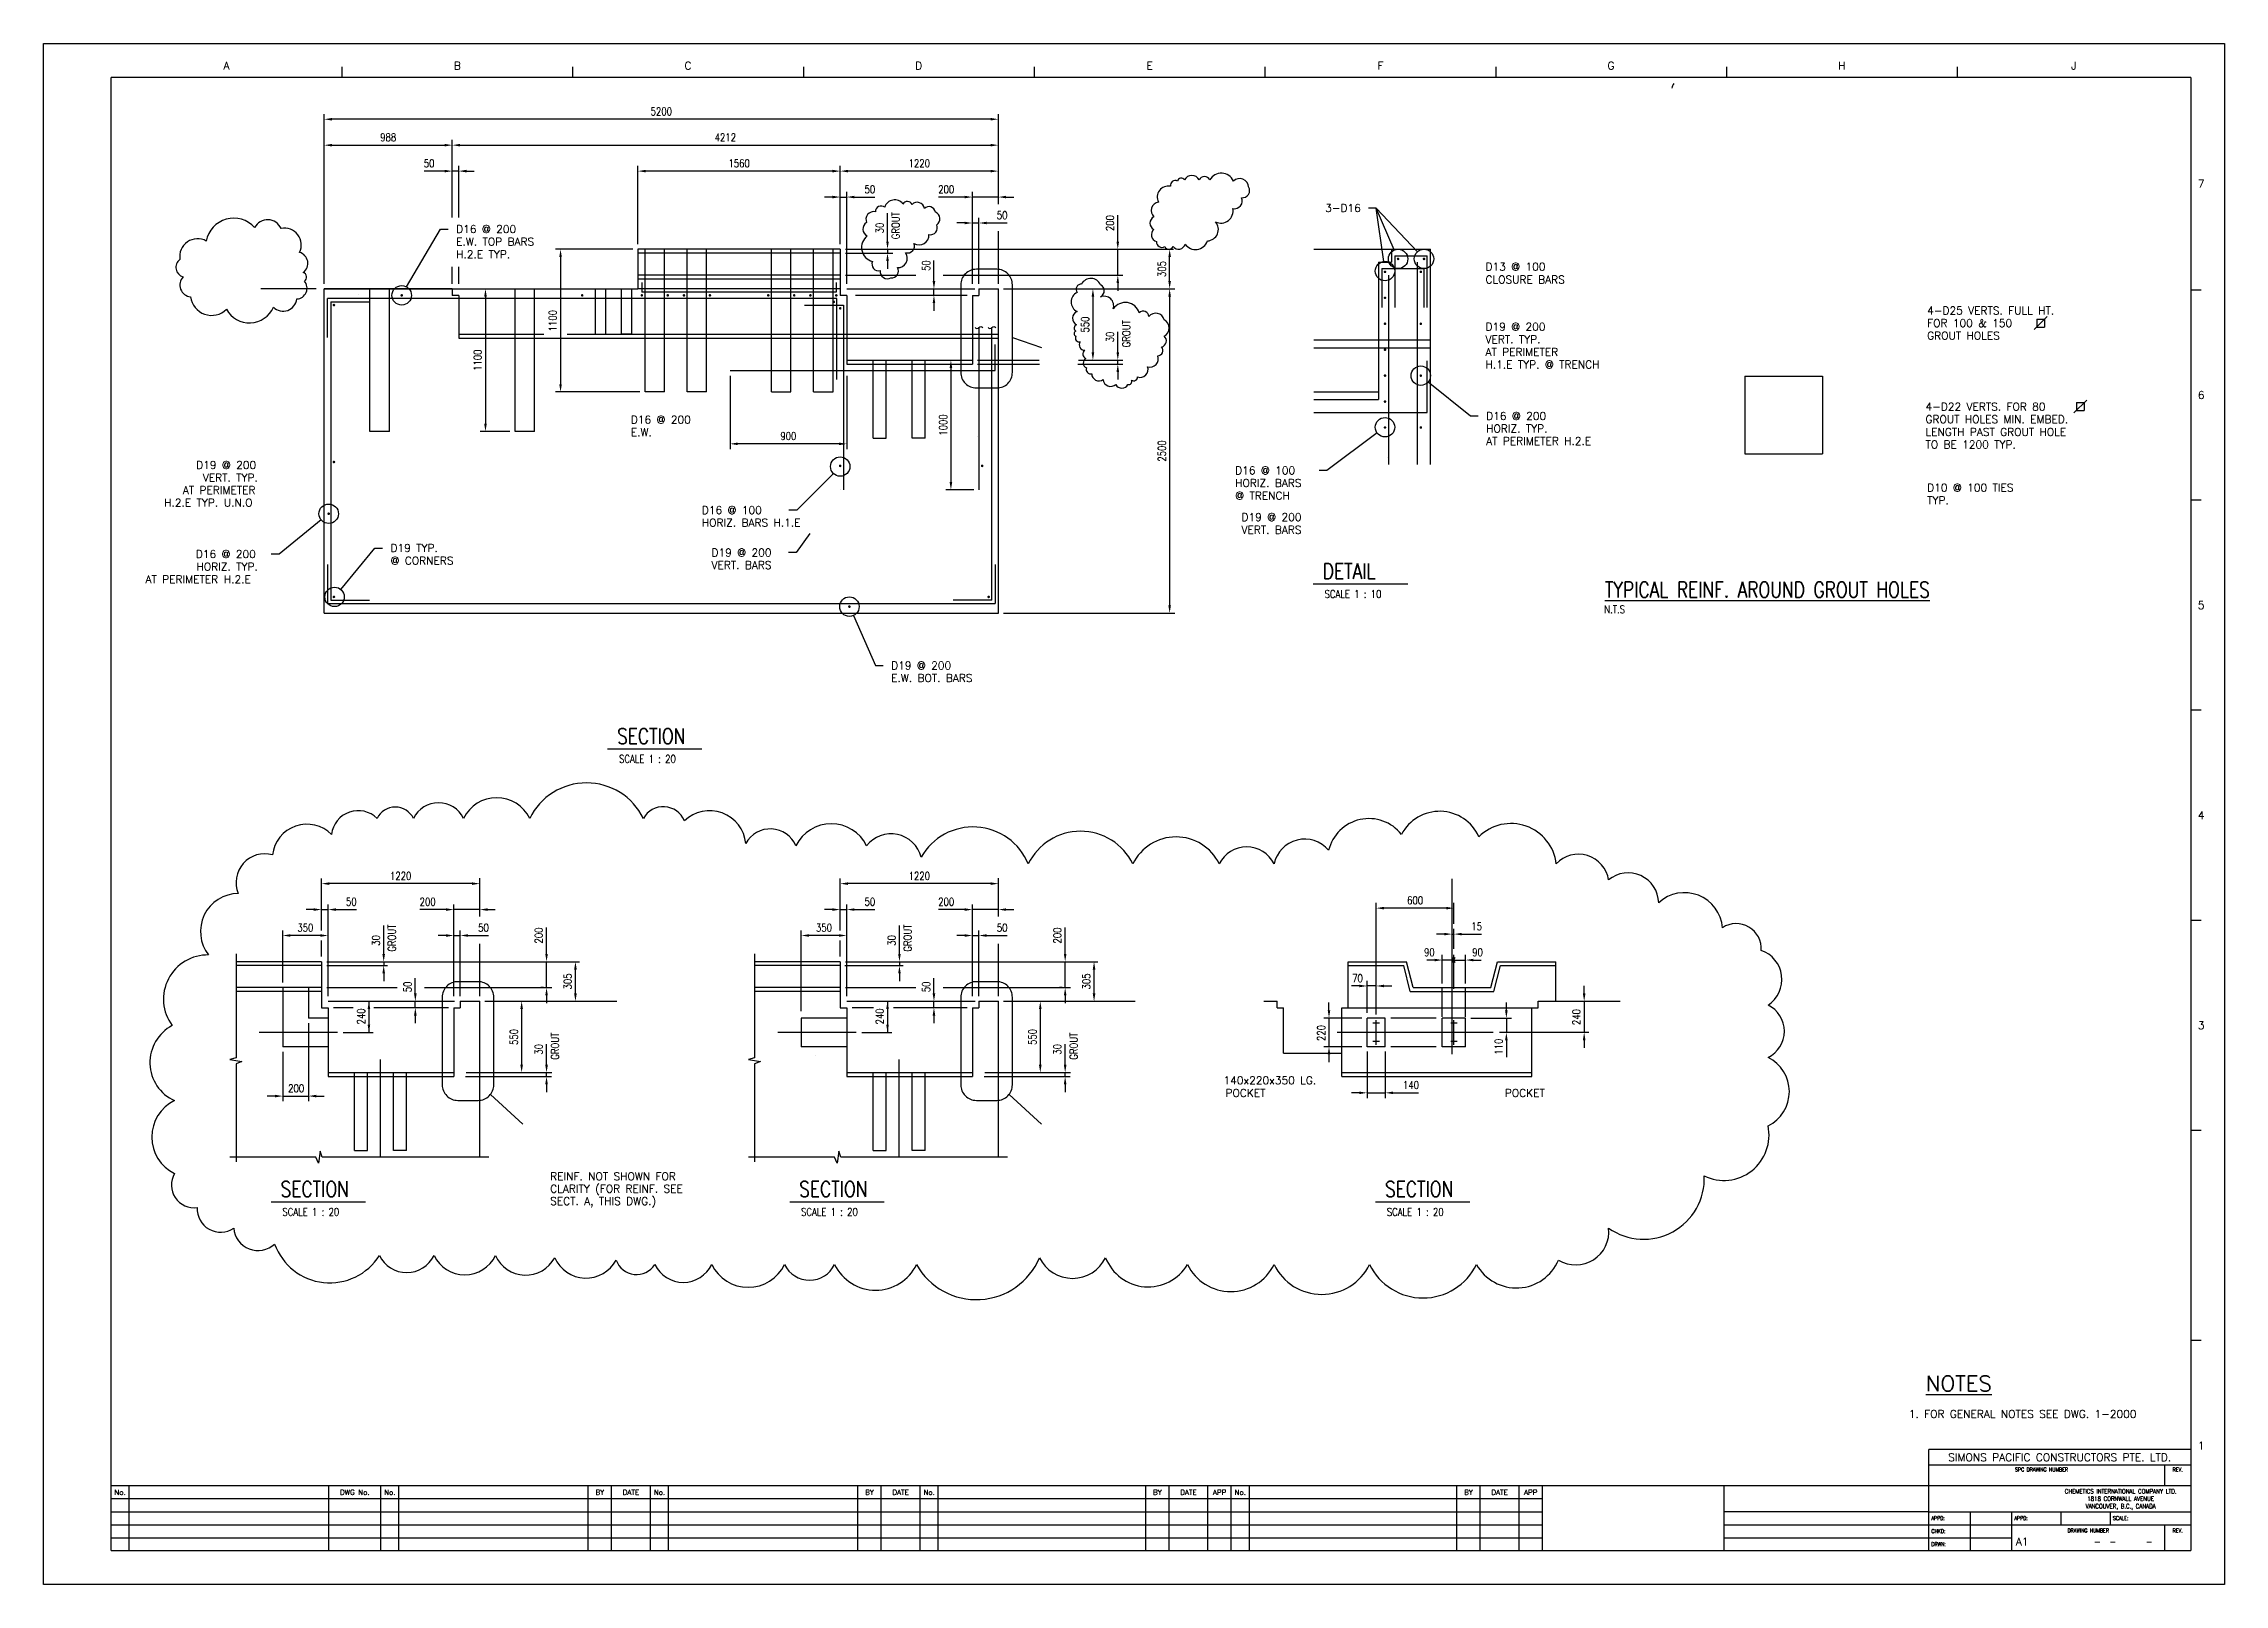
# Model space of a CAD drawing. Extents: x 0 to 16820, y 0 to 11880.
import ezdxf
from ezdxf.enums import TextEntityAlignment as Align

# ---------------------------------------------------------------- set-up
doc = ezdxf.new("R2010")
doc.units = 0
doc.header["$LTSCALE"] = 200
for name, pattern in [('CENTER', [0]), ('DASHED', [0]), ('HIDDEN', [0])]:
    doc.linetypes.add(name, pattern=pattern)
for name, color, linetype in [('BORDER', 7, 'CONTINUOUS'), ('BOUNDLINE', 3, 'CONTINUOUS'), ('CLINE', 7, 'CENTER'), ('CONC', 7, 'CONTINUOUS'), ('CUTLINE', 7, 'CONTINUOUS'), ('DIM', 6, 'CONTINUOUS'), ('POCKET', 1, 'CONTINUOUS'), ('REBAR', 2, 'CONTINUOUS'), ('STREAMS', 7, 'CONTINUOUS'), ('TEXT', 7, 'CONTINUOUS'), ('TEXTL', 2, 'CONTINUOUS'), ('TEXTM', 1, 'CONTINUOUS')]:
    doc.layers.add(name, color=color, linetype=linetype)
doc.styles.get("Standard").update_dxf_attribs({"font": 'romans', "width": 0.8})

msp = doc.modelspace()

# ---------------------------------------------------------------- linework, layer by layer
at = {"layer": 'BORDER', "color": 0}
for p, q in [((520, 260), (520, 11620)), ((16560, 11620), (520, 11620)), ((2300, 11700), (2300, 11620)), ((4080, 11700), (4080, 11620)), ((5860, 11700), (5860, 11620)), ((7640, 11700), (7640, 11620)), ((9420, 11700), (9420, 11620)), ((11200, 11700), (11200, 11620)), ((12980, 11700), (12980, 11620)), ((14760, 11700), (14760, 11620)), ((16560, 11620), (16560, 260)), ((16640, 9980), (16560, 9980)), ((16640, 8360), (16560, 8360)), ((16640, 6740), (16560, 6740)), ((16640, 5120), (16560, 5120)), ((16640, 3500), (16560, 3500)), ((16640, 1880), (16560, 1880)), ((14540, 260), (14540, 1040)), ((16560, 1040), (14540, 1040)), ((16560, 920), (14540, 920)), ((16360, 760), (16360, 920)), ((16560, 760), (520, 760)), ((660, 260), (660, 760)), ((2200, 260), (2200, 760)), ((2600, 260), (2600, 760)), ((2740, 260), (2740, 760)), ((4200, 260), (4200, 760)), ((4380, 260), (4380, 760)), ((4680, 260), (4680, 760)), ((4820, 260), (4820, 760)), ((6280, 260), (6280, 760)), ((6460, 260), (6460, 760)), ((6760, 260), (6760, 760)), ((6900, 260), (6900, 760)), ((8500, 260), (8500, 760)), ((8680, 260), (8680, 760)), ((8980, 260), (8980, 760)), ((9160, 260), (9160, 760)), ((9300, 260), (9300, 760)), ((10900, 260), (10900, 760)), ((11080, 260), (11080, 760)), ((11380, 260), (11380, 760)), ((11560, 260), (11560, 760)), ((12960, 760), (12960, 260)), ((11560, 660), (520, 660)), ((520, 560), (11560, 560)), ((14540, 560), (12960, 560)), ((14540, 560), (16560, 560)), ((14860, 560), (14860, 260)), ((15180, 460), (15180, 560)), ((15560, 460), (15560, 560)), ((15940, 560), (15940, 460)), ((520, 460), (11560, 460)), ((520, 360), (11560, 360)), ((12960, 460), (15180, 460)), ((12960, 360), (15180, 360)), ((15180, 460), (16560, 460)), ((15180, 260), (15180, 460)), ((16360, 260), (16360, 460)), ((520, 260), (16560, 260))]:
    msp.add_line(p, q, dxfattribs=at)
at = {"layer": 'BOUNDLINE', "color": 0, "linetype": 'DASHED'}
for points in [[(7074, 10020), (7074, 9345, 0.414214), (7194, 9225), (7352, 9225, 0.414214), (7472, 9345), (7472, 10020, 0.414214), (7352, 10140), (7194, 10140, 0.414214)], [(3074, 4527), (3074, 3852, 0.414214), (3194, 3732), (3352, 3732, 0.414214), (3472, 3852), (3472, 4527, 0.414214), (3352, 4647), (3194, 4647, 0.414214)], [(7074, 4527), (7074, 3852, 0.414214), (7194, 3732), (7352, 3732, 0.414214), (7472, 3852), (7472, 4527, 0.414214), (7352, 4647), (7194, 4647, 0.414214)]]:
    msp.add_lwpolyline(points, format="xyb", close=True, dxfattribs=at)
at = {"layer": 'CLINE', "color": 0}
for p, q in [((10863, 4089), (10863, 5440)), ((2266, 4256), (1663, 4256)), ((6266, 4256), (5663, 4256)), ((11179, 4256), (9976, 4256)), ((10303, 4326), (10253, 4326)), ((10278, 4161), (10278, 4351)), ((10903, 4326), (10853, 4326)), ((10878, 4161), (10878, 4351)), ((2599, 3293), (2599, 4047)), ((6599, 3293), (6599, 4047)), ((10303, 4186), (10253, 4186)), ((10903, 4186), (10853, 4186))]:
    msp.add_line(p, q, dxfattribs=at)
at = {"layer": 'CONC', "color": 0}
for p, q in [((6144, 10294), (4584, 10294)), ((4584, 10294), (4584, 9989)), ((6144, 10264), (4584, 10264)), ((6144, 10294), (6144, 9939)), ((9797, 10295), (10697, 10295)), ((10397, 10295), (10397, 10195)), ((10697, 8635), (10697, 10295)), ((6144, 10094), (4584, 10094)), ((10297, 10195), (10297, 9135)), ((10297, 10195), (10397, 10195)), ((2164, 7489), (2164, 9989)), ((3152, 9989), (2164, 9989)), ((2164, 9989), (4584, 9989)), ((6144, 10064), (4584, 10064)), ((6194, 9939), (6194, 9409)), ((7164, 9939), (7164, 9409)), ((7164, 9939), (7214, 9939)), ((7214, 9989), (7214, 9939)), ((7214, 9989), (7364, 9989)), ((7364, 7489), (7364, 9989)), ((6194, 9639), (7164, 9639)), ((6194, 9609), (7164, 9609)), ((7164, 9639), (7214, 9639)), ((9797, 9595), (10297, 9595)), ((10297, 9595), (10397, 9595)), ((6194, 9439), (7164, 9439)), ((9797, 9535), (10297, 9535)), ((6194, 9409), (7164, 9409)), ((9797, 9195), (10297, 9195)), ((9797, 9135), (10297, 9135)), ((2164, 7489), (7364, 7489)), ((2144, 4801), (1484, 4801)), ((2144, 4771), (1484, 4771)), ((2144, 4801), (2144, 4446)), ((6144, 4801), (5484, 4801)), ((6144, 4771), (5484, 4771)), ((6144, 4801), (6144, 4446)), ((10063, 4801), (10513, 4801)), ((10063, 4446), (10063, 4801)), ((10063, 4771), (10490, 4771)), ((10540, 4571), (10490, 4771)), ((10563, 4601), (10513, 4801)), ((11163, 4601), (11213, 4801)), ((11186, 4571), (11236, 4771)), ((11213, 4801), (11663, 4801)), ((11236, 4771), (11663, 4771)), ((11663, 4496), (11663, 4801)), ((2144, 4601), (1484, 4601)), ((2144, 4571), (1484, 4571)), ((6144, 4601), (5484, 4601)), ((6144, 4571), (5484, 4571)), ((10540, 4571), (11186, 4571)), ((10563, 4601), (11163, 4601)), ((2144, 4446), (2194, 4446)), ((2194, 4446), (2194, 3916)), ((3164, 4446), (3164, 3916)), ((3164, 4446), (3214, 4446)), ((3214, 4496), (3214, 4446)), ((3214, 4496), (3364, 4496)), ((3364, 3293), (3364, 4496)), ((6144, 4446), (6194, 4446)), ((6194, 4446), (6194, 3916)), ((7164, 4446), (7164, 3916)), ((7164, 4446), (7214, 4446)), ((7214, 4496), (7214, 4446)), ((7214, 4496), (7364, 4496)), ((7364, 3293), (7364, 4496)), ((9412, 4496), (9513, 4496)), ((9513, 4446), (9513, 4496)), ((9513, 4446), (9563, 4446)), ((9563, 4096), (9563, 4446)), ((10013, 4446), (10063, 4446)), ((10013, 3916), (10013, 4446)), ((10063, 4446), (11528, 4446)), ((11478, 3916), (11478, 4446)), ((11528, 4496), (12159, 4496)), ((11528, 4446), (11528, 4496)), ((9563, 4096), (10013, 4096)), ((2194, 3946), (3164, 3946)), ((2194, 3916), (3164, 3916)), ((6194, 3946), (7164, 3946)), ((6194, 3916), (7164, 3916))]:
    msp.add_line(p, q, dxfattribs=at)
at = {"layer": 'CONC', "color": 0, "linetype": 'HIDDEN'}
for p, q in [((4639, 9194), (4639, 10294)), ((4789, 9194), (4789, 10294)), ((4964, 9194), (4964, 10294)), ((5114, 9194), (5114, 10294)), ((5614, 9194), (5614, 10294)), ((5764, 9194), (5764, 10294)), ((5939, 9194), (5939, 10294)), ((6089, 9194), (6089, 10294)), ((2517, 8889), (2517, 9989)), ((2667, 8889), (2667, 9989)), ((3152, 9989), (3152, 9939)), ((3202, 9939), (3152, 9939)), ((3202, 9939), (3202, 9609)), ((3637, 8889), (3637, 9989)), ((3787, 8889), (3787, 9989)), ((4257, 9639), (4257, 9989)), ((4337, 9639), (4337, 9989)), ((4457, 9639), (4457, 9989)), ((4537, 9639), (4537, 9989)), ((6144, 9989), (4584, 9989)), ((6194, 9939), (6144, 9939)), ((3202, 9639), (3857, 9639)), ((3202, 9609), (6194, 9609)), ((4038, 9639), (6194, 9639)), ((4257, 9639), (4337, 9639)), ((4537, 9639), (4457, 9639)), ((7164, 9639), (7364, 9639)), ((7164, 9609), (7364, 9609)), ((10297, 9595), (10697, 9595)), ((6399, 8839), (6399, 9439)), ((6499, 8839), (6499, 9439)), ((6699, 8839), (6699, 9439)), ((6799, 8839), (6799, 9439)), ((10297, 9535), (10697, 9535)), ((4789, 9194), (4639, 9194)), ((5114, 9194), (4964, 9194)), ((5614, 9194), (5764, 9194)), ((5939, 9194), (6089, 9194)), ((2667, 8889), (2517, 8889)), ((3787, 8889), (3637, 8889)), ((6399, 8839), (6499, 8839)), ((6799, 8839), (6699, 8839)), ((1844, 4601), (1844, 4146)), ((2044, 4601), (2044, 4366)), ((10788, 4376), (10788, 4601)), ((10968, 4376), (10968, 4601)), ((2194, 4366), (2044, 4366)), ((6194, 4366), (5844, 4366)), ((5844, 4366), (5844, 4146)), ((2194, 4146), (1844, 4146)), ((6194, 4146), (5844, 4146)), ((2399, 3346), (2399, 3946)), ((2499, 3346), (2499, 3946)), ((2699, 3346), (2699, 3946)), ((2799, 3346), (2799, 3946)), ((6399, 3346), (6399, 3946)), ((6499, 3346), (6499, 3946)), ((6699, 3346), (6699, 3946)), ((6799, 3346), (6799, 3946)), ((2399, 3346), (2499, 3346)), ((2799, 3346), (2699, 3346)), ((6399, 3346), (6499, 3346)), ((6799, 3346), (6699, 3346))]:
    msp.add_line(p, q, dxfattribs=at)
at = {"layer": 'CONC', "color": 0}
for points in [[(1484, 4862), (1484, 4061), (1436, 4046), (1528, 4032), (1484, 4013), (1484, 3259)], [(5484, 4862), (5484, 4061), (5436, 4046), (5528, 4032), (5484, 4013), (5484, 3259)], [(3435, 3293), (2148, 3293), (2134, 3341), (2120, 3249), (2100, 3293), (1437, 3293)], [(7435, 3293), (6148, 3293), (6134, 3341), (6120, 3249), (6100, 3293), (5437, 3293)]]:
    msp.add_lwpolyline(points, dxfattribs=at)
at = {"layer": 'CUTLINE', "color": 0}
msp.add_lwpolyline([(0, 0), (0, 11880), (16820, 11880), (16820, 0)], close=True, dxfattribs=at)
msp.add_lwpolyline([(0, 0), (0, 11880), (16820, 11880), (16820, 0)], close=True, dxfattribs=at)
at = {"layer": 'DIM', "color": 0}
for p, q in [((2164, 10029), (2164, 11337)), ((7304, 11297), (2224, 11297)), ((7364, 10642), (7364, 11337)), ((3152, 10539), (3152, 11137)), ((2224, 11097), (3092, 11097)), ((3202, 10539), (3202, 10937)), ((3212, 11097), (7304, 11097)), ((4584, 10334), (4584, 10937)), ((6144, 10334), (6144, 10937)), ((3032, 10897), (2934, 10897)), ((3092, 10897), (3032, 10897)), ((3202, 10897), (3152, 10897)), ((3262, 10897), (3322, 10897)), ((6084, 10897), (4644, 10897)), ((7304, 10897), (6204, 10897)), ((6084, 10697), (6024, 10697)), ((6144, 10697), (6194, 10697)), ((6194, 10029), (6194, 10737)), ((6254, 10697), (6314, 10697)), ((6314, 10697), (6412, 10697)), ((7044, 10697), (6901, 10697)), ((7104, 10697), (7044, 10697)), ((7164, 10029), (7164, 10737)), ((7364, 10697), (7164, 10697)), ((7424, 10697), (7484, 10697)), ((10279, 10612), (10219, 10612)), ((10279, 10612), (10219, 10612)), ((10279, 10612), (10219, 10612)), ((10417, 10289), (10279, 10612)), ((10336, 10200), (10279, 10612)), ((10596, 10275), (10279, 10612)), ((2800, 10004), (3061, 10450)), ((3061, 10450), (3121, 10450)), ((3061, 10450), (3121, 10450)), ((6509, 10354), (6509, 10573)), ((7104, 10497), (7044, 10497)), ((7164, 10497), (7214, 10497)), ((7214, 10029), (7214, 10537)), ((7274, 10497), (7334, 10497)), ((7334, 10497), (7432, 10497)), ((7364, 10029), (7364, 10434)), ((8285, 10414), (8285, 10558)), ((4544, 10294), (3947, 10294)), ((6184, 10294), (8714, 10294)), ((6184, 10264), (6549, 10264)), ((6509, 10294), (6509, 10264)), ((8285, 10354), (8285, 10414)), ((8285, 10094), (8285, 10294)), ((3152, 10029), (3152, 10159)), ((3202, 10029), (3202, 10159)), ((3987, 10234), (3987, 9254)), ((6184, 10094), (6728, 10094)), ((6509, 10204), (6509, 10144)), ((6867, 10109), (6867, 10207)), ((6867, 10049), (6867, 10109)), ((6937, 10094), (8325, 10094)), ((8685, 10049), (8685, 10234)), ((2102, 9989), (1676, 9989)), ((3408, 9929), (3408, 8949)), ((6194, 9989), (7183, 9989)), ((7124, 9939), (6261, 9939)), ((6867, 9939), (6867, 9989)), ((7404, 9989), (8725, 9989)), ((8093, 9929), (8093, 9499)), ((8285, 10034), (8285, 9974)), ((8685, 9929), (8685, 7549)), ((6867, 9879), (6867, 9819)), ((8285, 9559), (8285, 9657)), ((7204, 9439), (7678, 9439)), ((7981, 9439), (8325, 9439)), ((8285, 9499), (8285, 9559)), ((8285, 9409), (8285, 9439)), ((5294, 9319), (5294, 8754)), ((6194, 9319), (6194, 8754)), ((6998, 9379), (6998, 8499)), ((7204, 9409), (7682, 9409)), ((7977, 9409), (8324, 9409)), ((8285, 9349), (8285, 9289)), ((10680, 9273), (11005, 9009)), ((4599, 9194), (3947, 9194)), ((11005, 9009), (11065, 9009)), ((3597, 8889), (3368, 8889)), ((6134, 8794), (5354, 8794)), ((10286, 8878), (9897, 8589)), ((9897, 8589), (9837, 8589)), ((6091, 8566), (5809, 8283)), ((7174, 8439), (6958, 8439)), ((5809, 8283), (5749, 8283)), ((2141, 8208), (1816, 7944)), ((1816, 7944), (1756, 7944)), ((2292, 7672), (2555, 7991)), ((2555, 7991), (2615, 7991)), ((6246, 7471), (6416, 7085)), ((7404, 7489), (8725, 7489)), ((6416, 7085), (6476, 7085)), ((6416, 7085), (6476, 7085)), ((2144, 5041), (2144, 5443)), ((3304, 5403), (2204, 5403)), ((3364, 5149), (3364, 5444)), ((6144, 5041), (6144, 5443)), ((7304, 5403), (6204, 5403)), ((7364, 5149), (7364, 5444)), ((2194, 4536), (2194, 5243)), ((3164, 4536), (3164, 5243)), ((6194, 4536), (6194, 5243)), ((7164, 4536), (7164, 5243)), ((10278, 4395), (10278, 5254)), ((10818, 5214), (10338, 5214)), ((10878, 5094), (10878, 5254)), ((2084, 5203), (2024, 5203)), ((2144, 5203), (2194, 5203)), ((2254, 5203), (2314, 5203)), ((2314, 5203), (2412, 5203)), ((2623, 4861), (2623, 5079)), ((3044, 5203), (2901, 5203)), ((3104, 5203), (3044, 5203)), ((3364, 5203), (3164, 5203)), ((3424, 5203), (3484, 5203)), ((3879, 4921), (3879, 5064)), ((6084, 5203), (6024, 5203)), ((6144, 5203), (6194, 5203)), ((6254, 5203), (6314, 5203)), ((6314, 5203), (6412, 5203)), ((6601, 4861), (6601, 5079)), ((7044, 5203), (6901, 5203)), ((7104, 5203), (7044, 5203)), ((7364, 5203), (7164, 5203)), ((7424, 5203), (7484, 5203)), ((7879, 4921), (7879, 5064)), ((10878, 4901), (10878, 5054)), ((1844, 4641), (1844, 5043)), ((2134, 5003), (1904, 5003)), ((2144, 4841), (2144, 4964)), ((3104, 5003), (3044, 5003)), ((3164, 5003), (3214, 5003)), ((3214, 4536), (3214, 5043)), ((3274, 5003), (3334, 5003)), ((3334, 5003), (3432, 5003)), ((3364, 4536), (3364, 4940)), ((3879, 4861), (3879, 4921)), ((5844, 4421), (5844, 5043)), ((6134, 5003), (5904, 5003)), ((6144, 4841), (6144, 4964)), ((7104, 5003), (7044, 5003)), ((7164, 5003), (7214, 5003)), ((7214, 4536), (7214, 5043)), ((7274, 5003), (7334, 5003)), ((7334, 5003), (7432, 5003)), ((7364, 4536), (7364, 4940)), ((7879, 4861), (7879, 4921)), ((10803, 5014), (10743, 5014)), ((10863, 5014), (10878, 5014)), ((10938, 5014), (10998, 5014)), ((10998, 5014), (11089, 5014)), ((2184, 4801), (4132, 4801)), ((2184, 4771), (2652, 4771)), ((2623, 4801), (2623, 4771)), ((2623, 4711), (2623, 4651)), ((3879, 4601), (3879, 4801)), ((4102, 4556), (4102, 4741)), ((6179, 4771), (6630, 4771)), ((6184, 4801), (8132, 4801)), ((6601, 4801), (6601, 4771)), ((6601, 4711), (6601, 4651)), ((7879, 4601), (7879, 4801)), ((8102, 4556), (8102, 4741)), ((10728, 4814), (10668, 4814)), ((10788, 4634), (10788, 4854)), ((10878, 4814), (10788, 4814)), ((10878, 4591), (10878, 4854)), ((10878, 4814), (10968, 4814)), ((10968, 4634), (10968, 4854)), ((11028, 4814), (11088, 4814)), ((2184, 4601), (2728, 4601)), ((2867, 4616), (2867, 4674)), ((2867, 4556), (2867, 4616)), ((2937, 4601), (3919, 4601)), ((3856, 4601), (3836, 4601)), ((6184, 4601), (6728, 4601)), ((6867, 4616), (6867, 4674)), ((6867, 4556), (6867, 4616)), ((6937, 4601), (7919, 4601)), ((7856, 4601), (7836, 4601)), ((10148, 4614), (10088, 4614)), ((10208, 4406), (10208, 4654)), ((10278, 4614), (10208, 4614)), ((10338, 4614), (10398, 4614)), ((11882, 4556), (11882, 4616)), ((2194, 4496), (3169, 4496)), ((2387, 4446), (2237, 4446)), ((2509, 4496), (2509, 4256)), ((3124, 4446), (2547, 4446)), ((2867, 4446), (2867, 4496)), ((2867, 4386), (2867, 4326)), ((3404, 4496), (4420, 4496)), ((3687, 4436), (3687, 4006)), ((3879, 4541), (3879, 4481)), ((6194, 4496), (7184, 4496)), ((6400, 4446), (6237, 4446)), ((6509, 4496), (6509, 4256)), ((7124, 4446), (6555, 4446)), ((6867, 4446), (6867, 4496)), ((6867, 4386), (6867, 4326)), ((7404, 4496), (8420, 4496)), ((7687, 4436), (7687, 4006)), ((7879, 4541), (7879, 4481)), ((9914, 4426), (9914, 4486)), ((11282, 4426), (11282, 4486)), ((11882, 4496), (11882, 4256)), ((2044, 4326), (2044, 3725)), ((2310, 4256), (2541, 4256)), ((6310, 4256), (6541, 4256)), ((10168, 4366), (9874, 4366)), ((9914, 4366), (9914, 4146)), ((10741, 4366), (10392, 4366)), ((11008, 4366), (11322, 4366)), ((11919, 4256), (11230, 4256)), ((11282, 4366), (11282, 4256)), ((1844, 4106), (1844, 3725)), ((3879, 4066), (3879, 4164)), ((3879, 4006), (3879, 4066)), ((7879, 4066), (7879, 4164)), ((7879, 4006), (7879, 4066)), ((10168, 4146), (9874, 4146)), ((9914, 4086), (9914, 4026)), ((10208, 4108), (10208, 3750)), ((10348, 4108), (10348, 3750)), ((10741, 4146), (10392, 4146)), ((11282, 4196), (11282, 4064)), ((11882, 4196), (11882, 4136)), ((3255, 3916), (3918, 3916)), ((3260, 3946), (3919, 3946)), ((3879, 3916), (3879, 3946)), ((7255, 3916), (7918, 3916)), ((7260, 3946), (7919, 3946)), ((7879, 3916), (7879, 3946)), ((1784, 3765), (1724, 3765)), ((1844, 3765), (2044, 3765)), ((2104, 3765), (2164, 3765)), ((3879, 3856), (3879, 3796)), ((7879, 3856), (7879, 3796)), ((10148, 3790), (10088, 3790)), ((10208, 3790), (10348, 3790)), ((10408, 3790), (10468, 3790)), ((10468, 3790), (10605, 3790))]:
    msp.add_line(p, q, dxfattribs=at)
for points, format in [([(2428, 9949, 0, 20, 0), (2475, 9987, 0, 0, 0), (3061, 10450, 0, 0, 0), (3121, 10450, 0, 0, 0)], "xyseb"), ([(10648, 10077, 0, 20, 0), (10706, 10091, 0, 0, 0), (11002, 10160, 0, 0, 0), (11062, 10160, 0, 0, 0)], "xyseb"), ([(10683, 9907, 0, 20, 0), (10730, 9944, 0, 0, 0), (11002, 10160, 0, 0, 0), (11062, 10160, 0, 0, 0)], "xyseb"), ([(13880, 9467, 0, 20, 0), (13930, 9500, 0, 0, 0), (14407, 9822, 0, 0, 0), (14467, 9822, 0, 0, 0)], "xyseb"), ([(7184, 9691, 0.466308), (7214, 9691, -0.466308), (7244, 9691, -0.466308)], "xyb"), ([(7284, 9691, 0.466308), (7314, 9691, -0.466308), (7344, 9691, -0.466308)], "xyb"), ([(10611, 9463, 0, 20, 0), (10663, 9494, 0, 0, 0), (11002, 9697, 0, 0, 0), (11062, 9697, 0, 0, 0)], "xyseb"), ([(5451, 9346, 0, 20, 0), (5415, 9297, 0, 0, 0), (5185, 8981, 0, 0, 0), (5125, 8981, 0, 0, 0)], "xyseb"), ([(13899, 9326, 0, 20, 0), (13953, 9299, 0, 0, 0), (14395, 9081, 0, 0, 0), (14455, 9081, 0, 0, 0)], "xyseb"), ([(13905, 8952, 0, 20, 0), (13948, 8910, 0, 0, 0), (14407, 8456, 0, 0, 0), (14467, 8456, 0, 0, 0)], "xyseb"), ([(7200, 8850, 0, 20, 0), (7149, 8818, 0, 0, 0), (5805, 7956, 0, 0, 0), (5745, 7956, 0, 0, 0)], "xyseb"), ([(2174, 8451, 0, 20, 0), (2120, 8478, 0, 0, 0), (1820, 8631, 0, 0, 0), (1760, 8631, 0, 0, 0)], "xyseb"), ([(10362, 8691, 0, 20, 0), (10320, 8649, 0, 0, 0), (9894, 8229, 0, 0, 0), (9834, 8229, 0, 0, 0)], "xyseb"), ([(6149, 8442, 0, 20, 0), (6114, 8393, 0, 0, 0), (5991, 8219, 0, 0, 0)], "xyseb"), ([(5915, 7552, 0, 20, 0), (5958, 7511, 0, 0, 0), (6416, 7085, 0, 0, 0), (6476, 7085, 0, 0, 0)], "xyseb"), ([(5975, 4060, 0, 0, -0.57735), (5950, 4077, 0, 0, 0.57735), (5926, 4094, 0, 0, -0.57735), (5950, 4077, 0, 20, 0), (5916, 4028, 0, 0, 0), (5243, 3082, 0, 0, -0.202046), (5023, 2946, 0, 0, -1.927509)], "xyseb"), ([(10204, 4146, 0, 20, 0), (10163, 4102, 0, 0, 0), (9985, 3906, 0, 0, -0.28749), (9907, 3884, 0, 0, -3.213207)], "xyseb"), ([(10924, 4147, 0, 20, 0), (10961, 4100, 0, 0, 0), (11160, 3852, 0, 0, 0.143637), (11244, 3793, 0, 0, 0.499628)], "xyseb"), ([(2301, 3837, 0, 0, -0.57735), (2289, 3810, 0, 0, 0.57735), (2277, 3782, 0, 0, -0.57735), (2289, 3810, 0, 20, 0), (2344, 3786, 0, 0, 0), (3625, 3218, 0, 0, 0.081128), (3866, 3155, 0, 0, 0.239688)], "xyseb")]:
    msp.add_lwpolyline(points, format=format, dxfattribs=at)
msp.add_lwpolyline([(5910, 8104), (5805, 7956), (5745, 7956)], dxfattribs=at)
for centre in [(10447, 10220), (10647, 10220), (10346, 10126), (2762, 9939), (10622, 9320), (10346, 8922), (6144, 8619), (2199, 8255), (2244, 7614), (6215, 7539)]:
    msp.add_circle(centre, 75, dxfattribs=at)
for points in [[(2224, 11307), (2224, 11287), (2164, 11297)], [(7304, 11307), (7304, 11287), (7364, 11297)], [(2224, 11107), (2224, 11087), (2164, 11097)], [(3092, 11107), (3092, 11087), (3152, 11097)], [(3212, 11107), (3212, 11087), (3152, 11097)], [(7304, 11107), (7304, 11087), (7364, 11097)], [(3092, 10907), (3092, 10887), (3152, 10897)], [(3262, 10907), (3262, 10887), (3202, 10897)], [(4644, 10907), (4644, 10887), (4584, 10897)], [(6084, 10907), (6084, 10887), (6144, 10897)], [(6204, 10907), (6204, 10887), (6144, 10897)], [(7304, 10907), (7304, 10887), (7364, 10897)], [(6084, 10707), (6084, 10687), (6144, 10697)], [(6254, 10707), (6254, 10687), (6194, 10697)], [(7104, 10707), (7104, 10687), (7164, 10697)], [(7424, 10707), (7424, 10687), (7364, 10697)], [(7104, 10507), (7104, 10487), (7164, 10497)], [(7274, 10507), (7274, 10487), (7214, 10497)], [(3977, 10234), (3997, 10234), (3987, 10294)], [(6499, 10354), (6519, 10354), (6509, 10294)], [(6499, 10204), (6519, 10204), (6509, 10264)], [(8295, 10354), (8275, 10354), (8285, 10294)], [(8695, 10234), (8675, 10234), (8685, 10294)], [(8295, 10034), (8275, 10034), (8285, 10094)], [(3398, 9929), (3418, 9929), (3408, 9989)], [(6877, 10049), (6857, 10049), (6867, 9989)], [(6877, 9879), (6857, 9879), (6867, 9939)], [(8083, 9929), (8103, 9929), (8093, 9989)], [(8695, 10049), (8675, 10049), (8685, 9989)], [(8695, 9929), (8675, 9929), (8685, 9989)], [(7008, 9379), (6988, 9379), (6998, 9439)], [(8083, 9499), (8103, 9499), (8093, 9439)], [(8275, 9499), (8295, 9499), (8285, 9439)], [(3977, 9254), (3997, 9254), (3987, 9194)], [(8275, 9349), (8295, 9349), (8285, 9409)], [(3398, 8949), (3418, 8949), (3408, 8889)], [(5354, 8804), (5354, 8784), (5294, 8794)], [(6134, 8804), (6134, 8784), (6194, 8794)], [(7008, 8499), (6988, 8499), (6998, 8439)], [(8695, 7549), (8675, 7549), (8685, 7489)], [(2204, 5413), (2204, 5393), (2144, 5403)], [(3304, 5413), (3304, 5393), (3364, 5403)], [(6204, 5413), (6204, 5393), (6144, 5403)], [(7304, 5413), (7304, 5393), (7364, 5403)], [(10338, 5224), (10338, 5204), (10278, 5214)], [(10818, 5224), (10818, 5204), (10878, 5214)], [(2084, 5213), (2084, 5193), (2144, 5203)], [(2254, 5213), (2254, 5193), (2194, 5203)], [(3104, 5213), (3104, 5193), (3164, 5203)], [(3424, 5213), (3424, 5193), (3364, 5203)], [(6084, 5213), (6084, 5193), (6144, 5203)], [(6254, 5213), (6254, 5193), (6194, 5203)], [(7104, 5213), (7104, 5193), (7164, 5203)], [(7424, 5213), (7424, 5193), (7364, 5203)], [(1904, 5013), (1904, 4993), (1844, 5003)], [(2134, 5013), (2134, 4993), (2194, 5003)], [(3104, 5013), (3104, 4993), (3164, 5003)], [(3274, 5013), (3274, 4993), (3214, 5003)], [(5904, 5013), (5904, 4993), (5844, 5003)], [(6134, 5013), (6134, 4993), (6194, 5003)], [(7104, 5013), (7104, 4993), (7164, 5003)], [(7274, 5013), (7274, 4993), (7214, 5003)], [(10803, 5024), (10803, 5004), (10863, 5014)], [(10938, 5024), (10938, 5004), (10878, 5014)], [(2613, 4861), (2633, 4861), (2623, 4801)], [(2613, 4711), (2633, 4711), (2623, 4771)], [(3889, 4861), (3869, 4861), (3879, 4801)], [(4112, 4741), (4092, 4741), (4102, 4801)], [(6591, 4861), (6611, 4861), (6601, 4801)], [(6591, 4711), (6611, 4711), (6601, 4771)], [(7889, 4861), (7869, 4861), (7879, 4801)], [(8112, 4741), (8092, 4741), (8102, 4801)], [(10728, 4824), (10728, 4804), (10788, 4814)], [(11028, 4824), (11028, 4804), (10968, 4814)], [(2877, 4556), (2857, 4556), (2867, 4496)], [(3889, 4541), (3869, 4541), (3879, 4601)], [(4112, 4556), (4092, 4556), (4102, 4496)], [(6877, 4556), (6857, 4556), (6867, 4496)], [(7889, 4541), (7869, 4541), (7879, 4601)], [(8112, 4556), (8092, 4556), (8102, 4496)], [(10148, 4624), (10148, 4604), (10208, 4614)], [(10338, 4624), (10338, 4604), (10278, 4614)], [(11872, 4556), (11892, 4556), (11882, 4496)], [(2499, 4436), (2519, 4436), (2509, 4496)], [(2877, 4386), (2857, 4386), (2867, 4446)], [(3677, 4436), (3697, 4436), (3687, 4496)], [(6499, 4436), (6519, 4436), (6509, 4496)], [(6877, 4386), (6857, 4386), (6867, 4446)], [(7677, 4436), (7697, 4436), (7687, 4496)], [(9904, 4426), (9924, 4426), (9914, 4366)], [(11272, 4426), (11292, 4426), (11282, 4366)], [(2499, 4316), (2519, 4316), (2509, 4256)], [(6499, 4316), (6519, 4316), (6509, 4256)], [(11272, 4196), (11292, 4196), (11282, 4256)], [(11872, 4196), (11892, 4196), (11882, 4256)], [(9904, 4086), (9924, 4086), (9914, 4146)], [(3677, 4006), (3697, 4006), (3687, 3946)], [(3869, 4006), (3889, 4006), (3879, 3946)], [(3869, 3856), (3889, 3856), (3879, 3916)], [(7677, 4006), (7697, 4006), (7687, 3946)], [(7869, 4006), (7889, 4006), (7879, 3946)], [(7869, 3856), (7889, 3856), (7879, 3916)], [(1784, 3775), (1784, 3755), (1844, 3765)], [(2104, 3775), (2104, 3755), (2044, 3765)], [(10148, 3800), (10148, 3780), (10208, 3790)], [(10408, 3800), (10408, 3780), (10348, 3790)]]:
    msp.add_solid(points, dxfattribs=at)
at = {"layer": 'POCKET', "color": 0}
for p, q in [((10208, 4146), (10208, 4366)), ((10348, 4366), (10208, 4366)), ((10348, 4146), (10348, 4366)), ((10968, 4366), (10788, 4366)), ((10788, 4146), (10788, 4366)), ((10968, 4146), (10968, 4366)), ((10348, 4146), (10208, 4146)), ((10968, 4146), (10788, 4146))]:
    msp.add_line(p, q, dxfattribs=at)
at = {"layer": 'REBAR', "color": 0}
for p, q in [((10321, 10145), (10321, 9845)), ((10321, 10145), (10647, 10145)), ((10372, 10095), (10372, 8635)), ((10422, 10245), (10422, 9845)), ((10422, 10245), (10672, 10245)), ((10597, 8635), (10597, 10195)), ((10647, 9845), (10647, 10145)), ((10672, 9845), (10672, 10245)), ((4614, 10039), (4614, 9964)), ((6114, 9964), (4614, 9964)), ((6114, 10039), (6114, 9964)), ((6119, 9914), (2189, 9914)), ((2189, 9614), (2189, 9914)), ((2214, 9889), (2214, 7589)), ((2214, 9889), (2514, 9889)), ((5869, 9864), (6169, 9864)), ((6119, 9289), (6119, 9914)), ((6169, 9864), (6169, 8439)), ((7214, 9691), (7214, 8439)), ((7314, 7589), (7314, 9691)), ((7339, 9359), (7339, 9559)), ((10672, 9035), (10672, 9435)), ((5294, 9359), (7339, 9359)), ((9797, 9035), (10672, 9035)), ((2189, 7864), (2189, 7564)), ((7339, 7864), (7339, 7564)), ((2214, 7589), (2514, 7589)), ((7314, 7589), (7014, 7589)), ((2189, 7564), (7339, 7564))]:
    msp.add_line(p, q, dxfattribs=at)
for points, const_width in [([(10341, 10120, 1), (10351, 10120, 1)], 9.75), ([(10442, 10220, 1), (10452, 10220, 1)], 9.75), ([(10627, 10120, -1), (10617, 10120, -1)], 9.75), ([(10642, 10220, 1), (10652, 10220, 1)], 9.75), ([(2767, 9939, -1), (2757, 9939, -1)], 9.95), ([(4159, 9939, -1), (4149, 9939, -1)], 9.75), ([(4609, 9939, 1), (4619, 9939, 1)], 9.75), ([(4809, 9939, 1), (4819, 9939, 1)], 9.75), ([(4934, 9939, 1), (4944, 9939, 1)], 9.75), ([(5134, 9939, 1), (5144, 9939, 1)], 9.75), ([(5584, 9939, 1), (5594, 9939, 1)], 9.75), ([(5784, 9939, 1), (5794, 9939, 1)], 9.75), ([(5909, 9939, 1), (5919, 9939, 1)], 9.75), ([(6109, 9939, 1), (6119, 9939, 1)], 9.75), ([(10341, 9920, 1), (10351, 9920, 1)], 9.75), ([(2234, 9864, -1), (2244, 9864, -1)], 9.95), ([(6089, 9889, 1), (6099, 9889, 1)], 9.95), ([(6139, 9839, 1), (6149, 9839, 1)], 9.95), ([(10341, 9720, 1), (10351, 9720, 1)], 9.75), ([(10627, 9720, -1), (10617, 9720, -1)], 9.75), ([(10341, 9520, 1), (10351, 9520, 1)], 9.75), ([(10341, 9320, 1), (10351, 9320, 1)], 9.75), ([(10627, 9320, -1), (10617, 9320, -1)], 9.75), ([(10341, 9120, 1), (10351, 9120, 1)], 9.75), ([(10341, 8920, 1), (10351, 8920, 1)], 9.75), ([(10627, 8920, -1), (10617, 8920, -1)], 9.75), ([(2234, 8654, 1), (2244, 8654, 1)], 9.95), ([(6139, 8624, 1), (6149, 8624, 1)], 9.95), ([(7244, 8624, -1), (7234, 8624, -1)], 9.95), ([(2194, 8255, 1), (2204, 8255, 1)], 9.95), ([(2234, 7614, 1), (2244, 7614, 1)], 9.95), ([(7294, 7614, -1), (7284, 7614, -1)], 9.95), ([(6220, 7539, 1), (6210, 7539, 1)], 9.95)]:
    msp.add_lwpolyline(points, format="xyb", close=True, dxfattribs=dict(at, const_width=const_width))
at = {"layer": 'TEXT', "color": 0}
for p, q in [((15453, 9775), (15353, 9675)), ((15373, 9755), (15373, 9695)), ((15373, 9755), (15433, 9755)), ((15373, 9695), (15433, 9695)), ((15433, 9755), (15433, 9695)), ((13120, 9316), (13720, 9316)), ((13120, 9316), (13120, 8716)), ((13720, 9316), (13720, 8716)), ((15759, 9132), (15659, 9032)), ((15679, 9112), (15739, 9112)), ((15679, 9112), (15679, 9052)), ((15739, 9112), (15739, 9052)), ((15679, 9052), (15739, 9052)), ((13120, 8716), (13720, 8716)), ((10013, 3946), (11478, 3946)), ((10013, 3916), (11478, 3916))]:
    msp.add_line(p, q, dxfattribs=at)
for points in [[(8691, 10780, 0.625), (8598, 10658, 0.625), (8564, 10545, 0.625), (8564, 10447, 0.625), (8584, 10354, 0.625), (8647, 10315, 0.625), (8711, 10315, 0.625), (8804, 10335, 0.625), (8976, 10359, 0.625), (9039, 10506, 0.625), (9172, 10609, 0.625), (9240, 10692, 0.625), (9294, 10776, 0.625), (9177, 10820, 0.625), (8995, 10829, 0.625), (8912, 10829, 0.625), (8799, 10829, 0.625), (8745, 10820, 0.625)], [(6628, 10643, 0.625), (6488, 10618, 0.625), (6415, 10583, 0.625), (6348, 10500, 0.625), (6353, 10398, 0.625), (6393, 10200, 0.625), (6453, 10130, 0.625), (6535, 10075, 0.625), (6585, 10153, 0.625), (6648, 10268, 0.625), (6713, 10340, 0.625), (6828, 10408, 0.625), (6888, 10483, 0.625), (6878, 10580, 0.625), (6793, 10608, 0.625), (6698, 10640, 0.625)], [(2003, 10116, 0.625), (1974, 10270, 0.625), (1832, 10454, 0.625), (1627, 10462, 0.625), (1255, 10358, 0.625), (1051, 10216, 0.625), (1076, 10082, 0.625), (1134, 9928, 0.625), (1410, 9832, 0.625), (1773, 9848, 0.625), (1953, 9911, 0.625), (2011, 10049, 0.625)], [(8437, 9310, 0.625), (8515, 9389, 0.625), (8593, 9472, 0.625), (8623, 9541, 0.625), (8642, 9624, 0.625), (8642, 9751, 0.625), (8525, 9776, 0.625), (8451, 9805, 0.625), (8250, 9835, 0.625), (8152, 9928, 0.625), (8152, 10021, 0.625), (8005, 10026, 0.625), (7971, 9962, 0.625), (7971, 9815, 0.625), (7966, 9712, 0.625), (7961, 9663, 0.625), (7961, 9624, 0.625), (7995, 9580, 0.625), (8030, 9516, 0.625), (8039, 9453, 0.625), (8044, 9379, 0.625), (8084, 9335, 0.625), (8172, 9291, 0.625), (8270, 9252, 0.625), (8363, 9252, 0.625), (8392, 9286, 0.625)], [(4626, 5906, 0.625), (3749, 5906, 0.625), (3239, 5906, 0.625), (2853, 5906, 0.625), (2572, 5906, 0.625), (2221, 5783, 0.625), (1765, 5625, 0.625), (1501, 5327, 0.625), (1273, 4853, 0.625), (992, 4309, 0.625), (1010, 3730, 0.625), (1010, 3168, 0.625), (1185, 2905, 0.625), (1466, 2747, 0.625), (1782, 2624, 0.625), (2590, 2536, 0.625), (3011, 2536, 0.625), (3485, 2536, 0.625), (3942, 2519, 0.625), (4416, 2501, 0.625), (4714, 2466, 0.625), (5153, 2466, 0.625), (5715, 2466, 0.625), (6101, 2466, 0.625), (6733, 2466, 0.625), (7681, 2519, 0.625), (8191, 2519, 0.625), (8823, 2466, 0.625), (9490, 2466, 0.625), (10227, 2466, 0.625), (11052, 2466, 0.625), (11684, 2501, 0.625), (12071, 2747, 0.625), (12808, 3150, 0.625), (13300, 3536, 0.625), (13300, 4063, 0.625), (13300, 4467, 0.625), (13247, 4888, 0.625), (12949, 5063, 0.625), (12457, 5256, 0.625), (12071, 5432, 0.625), (11667, 5555, 0.625), (11070, 5765, 0.625), (10473, 5783, 0.625), (9911, 5660, 0.625), (9490, 5555, 0.625), (9068, 5555, 0.625), (8401, 5555, 0.625), (7594, 5555, 0.625), (6768, 5607, 0.625), (6347, 5695, 0.625), (5803, 5695, 0.625), (5416, 5713, 0.625), (4942, 5888, 0.625)]]:
    msp.add_lwpolyline(points, format="xyb", close=True, dxfattribs=at)
msp.add_arc((12656, 11513), 101, 144.5046, 166.2067, dxfattribs=at)
at = {"layer": 'TEXTM', "color": 0}
for points in [[(7472, 9614), (7697, 9536)], [(9793, 7714), (10521, 7714)], [(4350, 6442), (5078, 6442)], [(3446, 3777), (3697, 3548)], [(7446, 3777), (7697, 3548)], [(1755, 2950), (2483, 2950)], [(5755, 2950), (6483, 2950)], [(10273, 2950), (11001, 2950)]]:
    msp.add_lwpolyline(points, dxfattribs=at)

# ---------------------------------------------------------------- texts
at = {"layer": 'BORDER', "color": 0}
for s, height, p in [('A', 60, (1410, 11680)), ('B', 60, (3190, 11680)), ('C', 60, (4970, 11680)), ('D', 60, (6750, 11680)), ('E', 60, (8530, 11680)), ('F', 60, (10310, 11680)), ('G', 60, (12090, 11680)), ('H', 60, (13870, 11680)), ('J', 60, (15660, 11680)), ('7', 60, (16640, 10770)), ('6', 60, (16640, 9140)), ('5', 60, (16640, 7520)), ('4', 60, (16640, 5900)), ('3', 60, (16640, 4280)), ('1', 60, (16640, 1040)), ('No.', 40, (590, 690)), ('DWG No.', 40, (2400, 690)), ('No.', 40, (2670, 690)), ('BY', 40, (4290, 690)), ('DATE', 40, (4530, 690)), ('No.', 40, (4750, 690)), ('BY', 40, (6370, 690)), ('DATE', 40, (6610, 690)), ('No.', 40, (6830, 690)), ('BY', 40, (8590, 690)), ('DATE', 40, (8830, 690)), ('APP', 40, (9070, 690)), ('No.', 40, (9230, 690)), ('BY', 40, (10990, 690)), ('DATE', 40, (11230, 690)), ('APP', 40, (11470, 690)), ('A1', 60, (15260, 300))]:
    msp.add_text(s, height=height, dxfattribs=at).set_placement(p, align=Align.CENTER)
for s, height, width, p in [('SPC DRAWING NUMBER', 30, 0.8, (15410, 870)), ('REV.', 30, 0.8, (16460, 870)), ('CHEMETICS INTERNATIONAL COMPANY LTD.', 35, 0.75, (16020, 700)), ('1818 CORNWALL AVENUE', 35, 0.75, (16020, 643)), ('VANCOUVER, B.C., CANADA', 35, 0.75, (16020, 585)), ('DRAWING NUMBER', 30, 0.8, (15770, 400)), ('REV.', 30, 0.8, (16460, 400)), ('-', 60, 0.8, (15840, 300)), ('-', 60, 0.8, (15960, 300)), ('-', 60, 0.8, (16240, 300))]:
    msp.add_text(s, height=height, dxfattribs=dict(at, width=width)).set_placement(p, align=Align.CENTER)
at = {"layer": 'BORDER', "color": 0, "width": 0.8}
for s, p in [('APPD:', (14560, 495)), ('APPD:', (15200, 495)), ('SCALE:', (15960, 495)), ('CHKD:', (14560, 395)), ('DRWN:', (14560, 295))]:
    msp.add_text(s, height=30, dxfattribs=at).set_placement(p)
at = {"layer": 'DIM', "color": 0, "width": 0.8}
for s, p in [('5200', (4764, 11357)), ('988', (2658, 11157)), ('4212', (5258, 11157)), ('50', (2973, 10957)), ('1560', (5364, 10957)), ('1220', (6754, 10957)), ('50', (6373, 10757)), ('200', (6962, 10757)), ('50', (7393, 10557)), ('900', (5744, 8854)), ('1220', (2754, 5463)), ('1220', (6754, 5463)), ('50', (2373, 5263)), ('200', (2962, 5263)), ('50', (6373, 5263)), ('200', (6962, 5263)), ('600', (10578, 5274)), ('350', (2019, 5063)), ('50', (3393, 5063)), ('350', (6019, 5063)), ('50', (7393, 5063)), ('15', (11053, 5074)), ('90', (10688, 4874)), ('90', (11060, 4874)), ('70', (10134, 4674)), ('140', (10546, 3850)), ('200', (1948, 3825))]:
    msp.add_text(s, height=60, dxfattribs=at).set_placement(p, align=Align.MIDDLE_CENTER)
for s, p in [('30', (6449, 10458)), ('200', (8225, 10496)), ('50', (6807, 10168)), ('305', (8625, 10142)), ('1100', (3927, 9744)), ('550', (8033, 9714)), ('30', (8225, 9618)), ('1100', (3348, 9439)), ('1000', (6938, 8939)), ('2500', (8625, 8739)), ('200', (3819, 5003)), ('200', (7819, 5003)), ('30', (2563, 4965)), ('30', (6541, 4965)), ('50', (2807, 4607)), ('305', (4042, 4649)), ('50', (6807, 4607)), ('305', (8042, 4649)), ('240', (2449, 4379)), ('240', (6449, 4379)), ('240', (11822, 4374)), ('550', (3627, 4221)), ('550', (7627, 4221)), ('220', (9854, 4251)), ('30', (3819, 4125)), ('30', (7819, 4125)), ('110', (11222, 4146))]:
    msp.add_text(s, height=60, rotation=90, dxfattribs=at).set_placement(p, align=Align.MIDDLE_CENTER)
for p in [(6572, 10476), (8351, 9643), (2686, 4983), (6664, 4983), (3945, 4150), (7945, 4150)]:
    msp.add_text('GROUT', height=60, rotation=90, dxfattribs=at).set_placement(p, align=Align.MIDDLE)
msp.add_text('x', height=60, dxfattribs=at).set_placement((10859, 4794))
at = {"layer": 'STREAMS', "color": 0}
msp.add_text('SIMONS PACIFIC CONSTRUCTORS PTE. LTD.', height=60, dxfattribs=at).set_placement((15550, 950), align=Align.CENTER)
at = {"layer": 'TEXT', "color": 0}
msp.add_text('3-D16', height=60, dxfattribs=at).set_placement((10159, 10582), align=Align.RIGHT)
for s, p in [('D16 @ 200', (3181, 10420)), ('E.W. TOP BARS', (3181, 10323)), ('H.2.E TYP.', (3181, 10225)), ('D13 @ 100', (11122, 10130)), ('CLOSURE BARS', (11122, 10031)), ('4-D25 VERTS. FULL HT.', (14527, 9792)), ('VERT. TYP.', (11122, 9569)), ('D19 @ 200', (11122, 9667)), ('GROUT HOLES', (14527, 9598)), ('FOR 100 & 150', (14527, 9695)), ('AT PERIMETER', (11122, 9472)), ('H.1.E TYP. @ TRENCH', (11122, 9376)), ('4-D22 VERTS. FOR 80', (14515, 9051)), ('D16 @ 200', (4530, 8951)), ('D16 @ 200', (11125, 8979)), ('HORIZ. TYP.', (11125, 8882)), ('GROUT HOLES MIN. EMBED.', (14515, 8954)), ('LENGTH PAST GROUT HOLE', (14515, 8856)), ('E.W.', (4530, 8854)), ('AT PERIMETER H.2.E', (11125, 8785)), ('TO BE 1200 TYP.', (14515, 8759)), ('D19 @ 200', (1177, 8601)), ('D16 @ 100', (9191, 8559)), ('AT PERIMETER', (1074, 8407)), ('VERT. TYP.', (1228, 8504)), ('@ TRENCH', (9191, 8365)), ('HORIZ. BARS', (9191, 8462)), ('D10 @ 100 TIES', (14527, 8426)), ('H.2.E TYP. U.N.O', (931, 8311)), ('D16 @ 100', (5077, 8253)), ('D19 @ 200', (9239, 8199)), ('TYP.', (14527, 8329)), ('HORIZ. BARS H.1.E', (5077, 8156)), ('VERT. BARS', (9239, 8101)), ('D16 @ 200', (1173, 7914)), ('@ CORNERS', (2675, 7864)), ('D19 TYP.', (2675, 7961)), ('D19 @ 200', (5151, 7926)), ('AT PERIMETER H.2.E', (787, 7720)), ('HORIZ. TYP.', (1179, 7817)), ('VERT. BARS', (5151, 7829)), ('D19 @ 200', (6536, 7055)), ('E.W. BOT. BARS', (6536, 6958)), ('140x220x350 LG.', (9100, 3856)), ('POCKET', (9116, 3759)), ('POCKET', (11270, 3759)), ('CLARITY (FOR REINF. SEE', (3908, 3020)), ('REINF. NOT SHOWN FOR', (3908, 3117)), ('SECT. A, THIS DWG.)', (3908, 2925)), ('1. FOR GENERAL NOTES SEE DWG. 1-2000', (14386, 1284))]:
    msp.add_text(s, height=60, dxfattribs=at).set_placement(p)
at = {"layer": 'TEXT', "color": 0, "width": 0.8}
for s, p in [('SCALE 1 : 10', (9880, 7606)), ('N.T.S', (12037, 7488)), ('SCALE 1 : 20', (4438, 6335)), ('SCALE 1 : 20', (1842, 2842)), ('SCALE 1 : 20', (5842, 2842)), ('SCALE 1 : 20', (10360, 2842))]:
    msp.add_text(s, height=60, dxfattribs=at).set_placement(p)
at = {"layer": 'TEXTL', "color": 0, "width": 0.8}
for s, p in [('DETAIL', (9866, 7752)), ('%%uTYPICAL REINF. AROUND GROUT HOLES', (12042, 7610)), ('SECTION', (4423, 6480)), ('SECTION', (1828, 2988)), ('SECTION', (5828, 2988)), ('SECTION', (10346, 2988))]:
    msp.add_text(s, height=120, dxfattribs=at).set_placement(p)
at = {"layer": 'TEXTL', "color": 0}
msp.add_text('%%UNOTES', height=120, dxfattribs=at).set_placement((14518, 1489))

doc.saveas('drawing.dxf')
